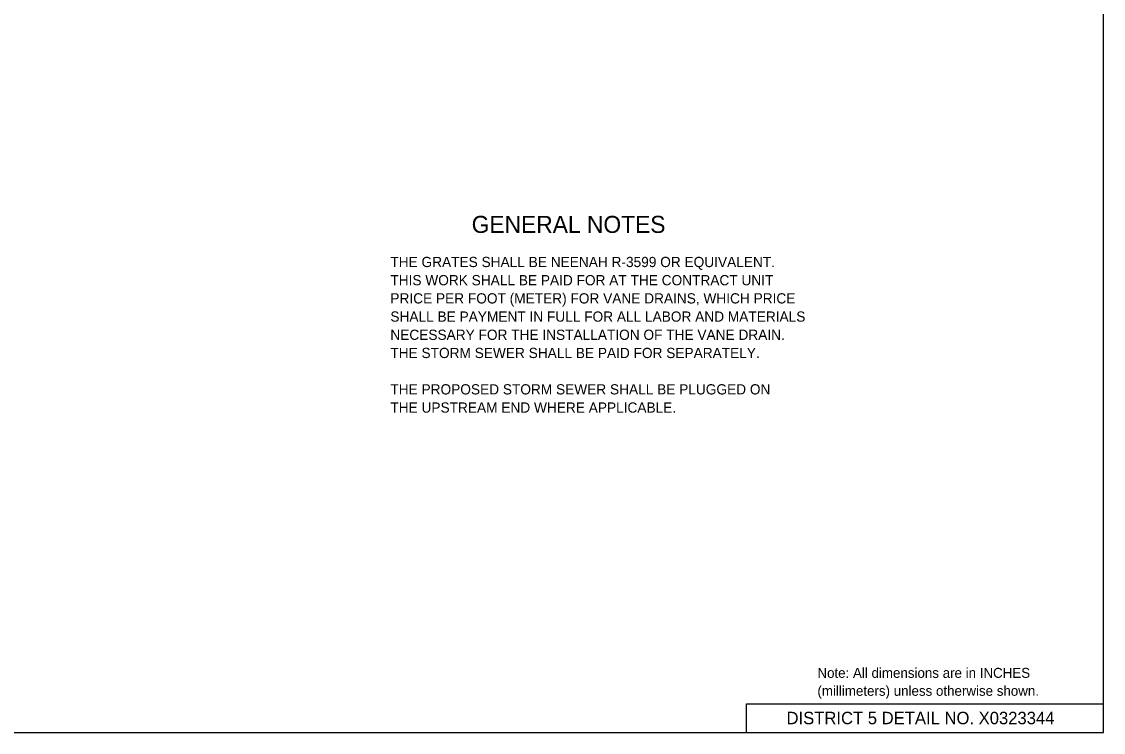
# Model space of a CAD drawing. Extents: x 2262275 to 2262905, y -3123497 to -3123097.
# Drawn here: x 2262600.6 to 2262905.2, y -3123497.3 to -3123297.3 of the extents above; entities that cross this region are included whole.
import ezdxf

# ---------------------------------------------------------------- set-up
doc = ezdxf.new("R2010")
doc.units = 0
for name, color, linetype in [('Default', 7, 'Continuous'), ('RD_Pr_Roadway_Notes', 7, 'Continuous'), ('SH_General_Details', 7, 'Continuous')]:
    doc.layers.add(name, color=color, linetype=linetype)

msp = doc.modelspace()

# ---------------------------------------------------------------- linework, layer by layer
at = {"layer": 'Default'}
msp.add_lwpolyline([(2262275.16, -3123497.28), (2262905.16, -3123497.28), (2262905.16, -3123097.28), (2262275.16, -3123097.28)], close=True, dxfattribs=at)
at = {"layer": 'SH_General_Details'}
for p, q in [((2262804.64, -3123497.28), (2262804.64, -3123489.27)), ((2262804.64, -3123489.27), (2262905.16, -3123489.27))]:
    msp.add_line(p, q, dxfattribs=at)

# ---------------------------------------------------------------- texts
at = {"layer": 'RD_Pr_Roadway_Notes'}
for s, height, p in [('GENERAL NOTES', 4.8, (2262727.29, -3123356.73)), ('THE GRATES SHALL BE NEENAH R-3599 OR EQUIVALENT.', 2.88, (2262704.4, -3123366.35)), ('THIS WORK SHALL BE PAID FOR AT THE CONTRACT UNIT', 2.88, (2262704.4, -3123371.47)), ('PRICE PER FOOT (METER) FOR VANE DRAINS, WHICH PRICE ', 2.88, (2262704.4, -3123376.59)), ('SHALL BE PAYMENT IN FULL FOR ALL LABOR AND MATERIALS', 2.88, (2262704.4, -3123381.71)), ('NECESSARY FOR THE INSTALLATION OF THE VANE DRAIN.', 2.88, (2262704.4, -3123386.83)), ('THE STORM SEWER SHALL BE PAID FOR SEPARATELY.', 2.88, (2262704.4, -3123391.95)), ('THE PROPOSED STORM SEWER SHALL BE PLUGGED ON', 2.88, (2262704.4, -3123402.19)), ('THE UPSTREAM END WHERE APPLICABLE.', 2.88, (2262704.4, -3123407.31)), ('Note: All dimensions are in INCHES', 2.808, (2262824.64, -3123481.94)), ('(millimeters) unless otherwise shown.', 2.808, (2262824.64, -3123486.99))]:
    msp.add_text(s, height=height, dxfattribs=at).set_placement(p)
at = {"layer": 'SH_General_Details'}
msp.add_text('DISTRICT 5 DETAIL NO. X0323344', height=3.5, dxfattribs=at).set_placement((2262815.95, -3123494.99))

doc.saveas('drawing.dxf')
